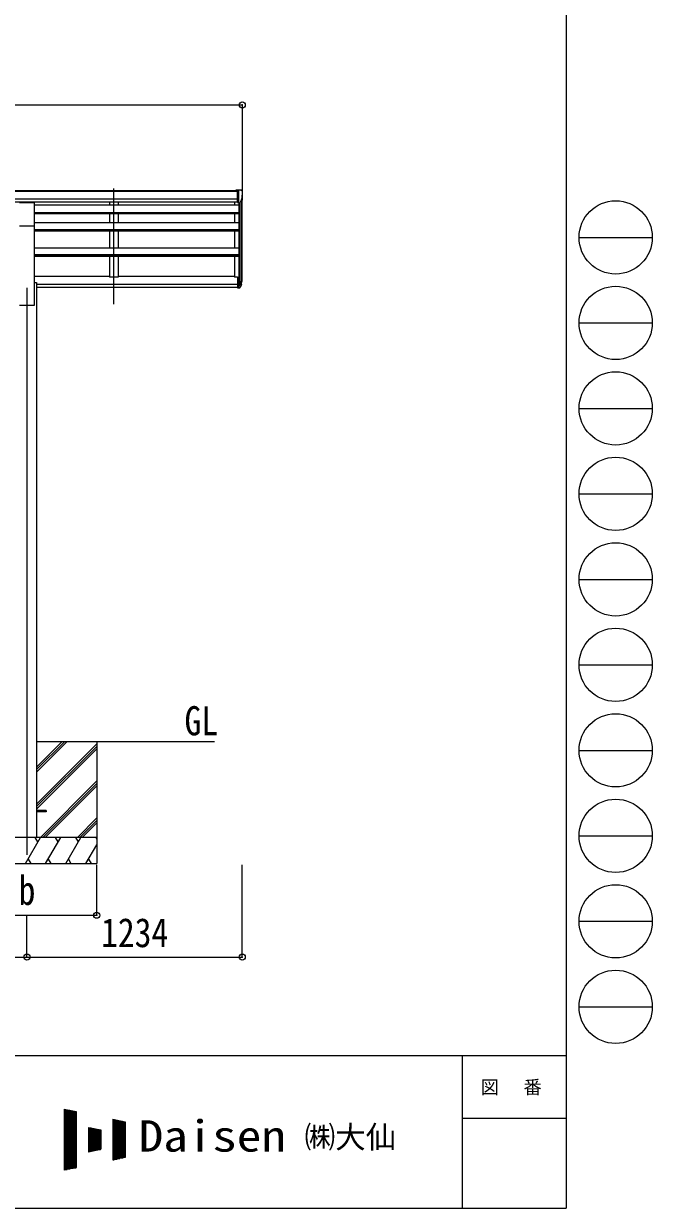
# Model space of a CAD drawing. Units: millimetres at full size; details may follow other scales. Extents: x -9783 to 33754, y -10064 to 6752.
# Drawn here: x 6287 to 9892, y -6828 to -38 of the extents above; entities that cross this region are included whole.
import ezdxf
from ezdxf.enums import TextEntityAlignment as Align

# ---------------------------------------------------------------- set-up
doc = ezdxf.new("R2010")
doc.units = ezdxf.units.MM
doc.header["$LTSCALE"] = 35
doc.header["$PDMODE"] = 32
doc.header["$PDSIZE"] = 35
for name, color, linetype, lineweight in [('0-0_0', 7, 'Continuous', 9), ('0-1_本体', 4, 'Continuous', 9), ('0-2_部品', 7, 'Continuous', 9), ('0-8_PARTS2', 2, 'Continuous', 9), ('0-A_寸法', 6, 'Continuous', 9), ('F-0_240', 7, 'Continuous', 9)]:
    doc.layers.add(name, color=color, linetype=linetype, lineweight=lineweight)
doc.styles.add('ＭＳ ゴシック', font='')
doc.styles.get('ＭＳ ゴシック').set_extended_font_data('MS Gothic')

msp = doc.modelspace()

# ---------------------------------------------------------------- linework, layer by layer
at = {"layer": '0-0_0'}
for p, q in [((6361.2, -4151.95), (7382.2, -4151.95)), ((6361.2, -4327.78), (6537.04, -4151.95)), ((6361.2, -4313.63), (6522.89, -4151.95)), ((6361.2, -4299.49), (6508.75, -4151.95)), ((6361.2, -4511.62), (6706.2, -4166.62)), ((6361.2, -4525.76), (6706.2, -4180.77)), ((6361.2, -4539.91), (6706.2, -4194.91)), ((6706.2, -4151.95), (6706.2, -4851.94)), ((6383.01, -4701.94), (6706.2, -4378.76)), ((6397.15, -4701.94), (6706.2, -4392.9)), ((6411.3, -4701.94), (6706.2, -4407.04)), ((6595.15, -4701.94), (6706.2, -4590.89)), ((6609.29, -4701.94), (6706.2, -4605.03)), ((6623.43, -4701.94), (6706.2, -4619.17)), ((6706.2, -4701.94), (5906.2, -4701.94)), ((6297.36, -4851.94), (6383.96, -4701.94)), ((6368.96, -4727.93), (6353.96, -4701.94)), ((6412.83, -4851.94), (6499.43, -4701.94)), ((6484.43, -4727.93), (6469.43, -4701.94)), ((6528.3, -4851.94), (6614.9, -4701.94)), ((6584.9, -4701.94), (6599.9, -4727.93)), ((6643.77, -4851.94), (6706.2, -4743.81)), ((6700.37, -4701.94), (6706.2, -4712.04)), ((5906.2, -4851.94), (6706.2, -4851.94)), ((6312.36, -4825.96), (6327.36, -4851.94)), ((6427.83, -4825.96), (6442.83, -4851.94)), ((6543.3, -4825.97), (6558.3, -4851.94)), ((6658.77, -4825.97), (6673.77, -4851.94))]:
    msp.add_line(p, q, dxfattribs=at)
at = {"layer": '0-1_本体'}
for p, q in [((1798.7, -993.52), (7503.7, -993.52)), ((1798.7, -998.88), (7513.7, -998.88)), ((1798.7, -1042.39), (7513.7, -1042.4)), ((1798.7, -1060.07), (7513.7, -1060.07)), ((7520.2, -1078.3), (6348.7, -1078.3)), ((6779.2, -1060.07), (6779.2, -1078.71)), ((6829.2, -1060.07), (6829.2, -1078.71)), ((7495.2, -1060.07), (7495.2, -1078.71)), ((7520.2, -1063.9), (7520.2, -1490.5)), ((7526.2, -1064.43), (7526.2, -1534.94)), ((7535.92, -1049.07), (7535.92, -1516.94)), ((7540.2, -1492.67), (7540.2, -1030.27)), ((6348.7, -1120), (7520.2, -1120)), ((6348.7, -1121.69), (7520.2, -1121.69)), ((6348.7, -1126.1), (7520.2, -1126.1)), ((6779.2, -1126.11), (6779.2, -1131.88)), ((6779.2, -1126.11), (6779.2, -1177.08)), ((6829.2, -1126.11), (6829.2, -1131.88)), ((6829.2, -1126.11), (6829.2, -1177.08)), ((7495.2, -1126.1), (7495.2, -1177.08)), ((6348.7, -1177.08), (7520.2, -1177.08)), ((6348.7, -1651.94), (6348.7, -1196.31)), ((6348.7, -1217.74), (7520.2, -1217.74)), ((6348.7, -1219.42), (7520.2, -1219.42)), ((6348.7, -1226.14), (7520.2, -1226.14)), ((6779.2, -1226.14), (6779.2, -1322.81)), ((6829.2, -1226.14), (6829.2, -1322.81)), ((7495.2, -1226.14), (7495.2, -1322.81)), ((6348.7, -1322.81), (7520.2, -1322.81)), ((7520.2, -1362.28), (6348.7, -1362.28)), ((7520.2, -1363.96), (6348.7, -1363.96)), ((7520.2, -1373), (6348.7, -1373)), ((6779.2, -1373), (6779.2, -1491.33)), ((7495.2, -1373), (7495.2, -1491.33)), ((6348.7, -1486.12), (6779.2, -1486.12)), ((6829.2, -1486.12), (7495.2, -1486.12)), ((7513.7, -1491.33), (7495.2, -1491.33)), ((6348.7, -1521.94), (6361.2, -1521.94)), ((6361.2, -1521.94), (6361.2, -4701.94)), ((6361.2, -1530.42), (7513.7, -1530.42)), ((6361.2, -1531.8), (7513.7, -1531.8)), ((6361.2, -1548.98), (7513.7, -1548.98)), ((6263.7, -1651.94), (6348.7, -1651.94))]:
    msp.add_line(p, q, dxfattribs=at)
msp.add_lwpolyline([(6829.2, -1373), (6829.2, -1491.33), (6779.2, -1491.33)], dxfattribs=at)
at = {"layer": '0-2_部品'}
for p, q in [((7513.7, -991.92), (7503.7, -992)), ((7503.7, -993.52), (7503.7, -992)), ((7513.7, -1063.9), (7513.7, -991.92)), ((7532.2, -991.92), (7513.7, -991.92)), ((7520.2, -1064.9), (7520.2, -991.92)), ((7532.2, -991.92), (7534.54, -992.06)), ((7535.3, -992.48), (7539.36, -998.29)), ((7542.2, -1001.29), (7542.2, -1001.92)), ((6263.7, -1062.15), (6348.7, -1062.15)), ((6348.7, -1196.31), (6348.7, -1062.15)), ((7513.7, -1063.9), (7520.2, -1063.9)), ((7520.2, -1064.9), (7525.41, -1064.58)), ((7527.83, -1063.09), (7537.1, -1047.02)), ((6263.7, -1196.31), (6348.7, -1196.31)), ((7513.7, -1490.5), (7513.7, -1551.57)), ((7513.7, -1490.5), (7520.2, -1490.5)), ((7520.2, -1490.5), (7520.2, -1552.39)), ((7513.7, -1528.81), (7520.2, -1528.81)), ((7513.7, -1534.21), (7520.2, -1534.21)), ((7513.7, -1551.57), (7520.2, -1551.57)), ((7520.2, -1535.21), (7525.34, -1535.21)), ((7520.2, -1537.21), (7525.05, -1537.21)), ((7520.2, -1552.39), (7525.05, -1552.39)), ((7526.64, -1534.46), (7536.39, -1516.05)), ((7537.81, -1516.54), (7527.65, -1535.71)), ((7535.23, -1533.4), (7527.65, -1550.89))]:
    msp.add_line(p, q, dxfattribs=at)
at = {"layer": '0-2_部品', "color": 4}
msp.add_line((6416, -4547.45), (6361.2, -4547.45), dxfattribs=at)
msp.add_lwpolyline([(6416, -4547.45), (6416, -4556.45), (6361.2, -4556.45)], dxfattribs=at)
at = {"layer": '0-2_部品'}
for centre, radius, start, end in [((7534.48, -993.06), 1, 35, 86.5), ((7340.2, -1001.92), 202, 347.09739, 0), ((7539.2, -1001.29), 3, 0, 87), ((7525.23, -1061.59), 3, 273.5, 330), ((7452.26, -1490.1), 88.05, 342.78929, 2.77608), ((7451.54, -1494.37), 89.07, 345.58812, 5.50424), ((7525.05, -1534.21), 3, 270, 330), ((7525.05, -1549.39), 3, 270, 330), ((7525.34, -1533.71), 1.5, 270, 330), ((7406.99, -1497.32), 133.22, 344.28698, 356.72013)]:
    msp.add_arc(centre, radius, start, end, dxfattribs=at)
at = {"layer": '0-8_PARTS2'}
for p, q in [((6804.2, -1645.74), (6804.2, -983.21)), ((6306.2, -1551.95), (6306.2, -4801.94))]:
    msp.add_line(p, q, dxfattribs=at)
at = {"layer": '0-A_寸法'}
for p, q in [((1772.2, -503.59), (7540.2, -503.59)), ((7540.2, -503.59), (7540.2, -1049.21)), ((6706.2, -5148.33), (6706.2, -4859.36)), ((7540.2, -5388.31), (7540.2, -4859.36)), ((5906.2, -5148.33), (6706.2, -5148.33)), ((6306.2, -5388.31), (6306.2, -5148.33)), ((3006.2, -5388.31), (6306.2, -5388.31)), ((6306.2, -5388.31), (7540.2, -5388.31))]:
    msp.add_line(p, q, dxfattribs=at)
for p in [(7540.2, -503.59), (6706.2, -5148.33), (6306.2, -5388.31), (7540.2, -5388.31)]:
    msp.add_point(p, dxfattribs=at)
at = {"layer": 'F-0_240', "color": 5}
for p, q in [((9396.97, 6751.9), (9396.97, -6828.1)), ((-9783.03, -5953.1), (9396.97, -5953.1)), ((8801.97, -5953.1), (8801.97, -6828.1)), ((8801.97, -6311.85), (9396.97, -6311.85)), ((-9783.03, -6828.1), (9396.97, -6828.1))]:
    msp.add_line(p, q, dxfattribs=at)
at = {"layer": 'F-0_240', "color": 4}
for p, q in [((9471.77, -1263.1), (9891.77, -1263.1)), ((9471.77, -1753.1), (9891.77, -1753.1)), ((9471.77, -2243.1), (9891.77, -2243.1)), ((9471.77, -2733.1), (9891.77, -2733.1)), ((9471.77, -3223.1), (9891.77, -3223.1)), ((9471.77, -3713.1), (9891.77, -3713.1)), ((9471.77, -4203.1), (9891.77, -4203.1)), ((9471.77, -4693.1), (9891.77, -4693.1)), ((9471.77, -5183.1), (9891.77, -5183.1)), ((9471.77, -5673.1), (9891.77, -5673.1))]:
    msp.add_line(p, q, dxfattribs=at)
at = {"layer": 'F-0_240'}
for p, q in [((6519.04, -6259.47), (6589.04, -6274.05)), ((6519.04, -6259.47), (6519.04, -6609.47)), ((6519.04, -6262.76), (6534.85, -6262.76)), ((6519.04, -6266.26), (6551.65, -6266.26)), ((6519.04, -6269.76), (6568.45, -6269.76)), ((6519.04, -6273.26), (6585.25, -6273.26)), ((6519.04, -6276.76), (6589.04, -6276.76)), ((6519.04, -6280.26), (6589.04, -6280.26)), ((6519.04, -6283.76), (6589.04, -6283.76)), ((6519.04, -6287.26), (6589.04, -6287.26)), ((6519.04, -6290.76), (6589.04, -6290.76)), ((6519.04, -6294.26), (6589.04, -6294.26)), ((6519.04, -6297.76), (6589.04, -6297.76)), ((6519.04, -6301.26), (6589.04, -6301.26)), ((6519.04, -6304.76), (6589.04, -6304.76)), ((6519.04, -6308.26), (6589.04, -6308.26)), ((6519.04, -6311.76), (6589.04, -6311.76)), ((6521.12, -6609.03), (6521.12, -6259.9)), ((6524.62, -6608.3), (6524.62, -6260.63)), ((6528.12, -6607.58), (6528.12, -6261.36)), ((6531.62, -6606.85), (6531.62, -6262.09)), ((6535.12, -6606.12), (6535.12, -6262.81)), ((6538.62, -6605.39), (6538.62, -6263.54)), ((6542.12, -6604.66), (6542.12, -6264.27)), ((6545.62, -6603.93), (6545.62, -6265)), ((6549.12, -6603.2), (6549.12, -6265.73)), ((6552.62, -6602.47), (6552.62, -6266.46)), ((6556.12, -6601.74), (6556.12, -6267.19)), ((6559.62, -6601.01), (6559.62, -6267.92)), ((6563.12, -6600.28), (6563.12, -6268.65)), ((6566.62, -6599.55), (6566.62, -6269.38)), ((6570.12, -6598.83), (6570.12, -6270.11)), ((6573.62, -6598.1), (6573.62, -6270.84)), ((6577.12, -6597.37), (6577.12, -6271.56)), ((6580.62, -6596.64), (6580.62, -6272.29)), ((6584.12, -6595.91), (6584.12, -6273.02)), ((6587.62, -6595.18), (6587.62, -6273.75)), ((6589.04, -6274.05), (6589.04, -6594.88)), ((6519.04, -6315.26), (6589.04, -6315.26)), ((6519.04, -6318.76), (6589.04, -6318.76)), ((6519.04, -6322.26), (6589.04, -6322.26)), ((6519.04, -6325.76), (6589.04, -6325.76)), ((6519.04, -6329.26), (6589.04, -6329.26)), ((6519.04, -6332.76), (6589.04, -6332.76)), ((6519.04, -6336.26), (6589.04, -6336.26)), ((6519.04, -6339.76), (6589.04, -6339.76)), ((6519.04, -6343.26), (6589.04, -6343.26)), ((6519.04, -6346.76), (6589.04, -6346.76)), ((6519.04, -6350.26), (6589.04, -6350.26)), ((6519.04, -6353.76), (6589.04, -6353.76)), ((6519.04, -6357.26), (6589.04, -6357.26)), ((6519.04, -6360.76), (6589.04, -6360.76)), ((6519.04, -6364.26), (6589.04, -6364.26)), ((6519.04, -6367.76), (6589.04, -6367.76)), ((6519.04, -6371.26), (6589.04, -6371.26)), ((6519.04, -6374.76), (6589.04, -6374.76)), ((6519.04, -6378.26), (6589.04, -6378.26)), ((6519.04, -6381.76), (6589.04, -6381.76)), ((6659.04, -6364.47), (6729.04, -6379.05)), ((6659.04, -6364.47), (6659.04, -6504.47)), ((6659.04, -6367.76), (6674.85, -6367.76)), ((6659.04, -6371.26), (6691.65, -6371.26)), ((6659.04, -6374.76), (6708.45, -6374.76)), ((6659.04, -6378.26), (6725.25, -6378.26)), ((6659.04, -6381.76), (6729.04, -6381.76)), ((6661.12, -6504.03), (6661.12, -6364.9)), ((6664.62, -6503.3), (6664.62, -6365.63)), ((6668.12, -6502.58), (6668.12, -6366.36)), ((6671.62, -6501.85), (6671.62, -6367.09)), ((6675.12, -6501.12), (6675.12, -6367.81)), ((6678.62, -6500.39), (6678.62, -6368.54)), ((6682.12, -6499.66), (6682.12, -6369.27)), ((6685.62, -6498.93), (6685.62, -6370)), ((6689.12, -6498.2), (6689.12, -6370.73)), ((6692.62, -6497.47), (6692.62, -6371.46)), ((6696.12, -6496.74), (6696.12, -6372.19)), ((6699.62, -6496.01), (6699.62, -6372.92)), ((6703.12, -6495.28), (6703.12, -6373.65)), ((6706.62, -6494.55), (6706.62, -6374.38)), ((6710.12, -6493.83), (6710.12, -6375.11)), ((6713.62, -6493.1), (6713.62, -6375.84)), ((6717.12, -6492.37), (6717.12, -6376.56)), ((6720.62, -6491.64), (6720.62, -6377.29)), ((6724.12, -6490.91), (6724.12, -6378.02)), ((6727.62, -6490.18), (6727.62, -6378.75)), ((6729.04, -6379.05), (6729.04, -6489.88)), ((6799.04, -6317.8), (6869.04, -6332.38)), ((6799.04, -6317.8), (6799.04, -6551.13)), ((6799.04, -6318.76), (6803.65, -6318.76)), ((6799.04, -6322.26), (6820.45, -6322.26)), ((6799.04, -6325.76), (6837.25, -6325.76)), ((6799.04, -6329.26), (6854.05, -6329.26)), ((6799.04, -6332.76), (6869.04, -6332.76)), ((6799.04, -6336.26), (6869.04, -6336.26)), ((6799.04, -6339.76), (6869.04, -6339.76)), ((6799.04, -6343.26), (6869.04, -6343.26)), ((6799.04, -6346.76), (6869.04, -6346.76)), ((6799.04, -6350.26), (6869.04, -6350.26)), ((6799.04, -6353.76), (6869.04, -6353.76)), ((6799.04, -6357.26), (6869.04, -6357.26)), ((6799.04, -6360.76), (6869.04, -6360.76)), ((6799.04, -6364.26), (6869.04, -6364.26)), ((6799.04, -6367.76), (6869.04, -6367.76)), ((6799.04, -6371.26), (6869.04, -6371.26)), ((6799.04, -6374.76), (6869.04, -6374.76)), ((6799.04, -6378.26), (6869.04, -6378.26)), ((6799.04, -6381.76), (6869.04, -6381.76)), ((6801.12, -6550.7), (6801.12, -6318.23)), ((6804.62, -6549.97), (6804.62, -6318.96)), ((6808.12, -6549.24), (6808.12, -6319.69)), ((6811.62, -6548.51), (6811.62, -6320.42)), ((6815.12, -6547.78), (6815.12, -6321.15)), ((6818.62, -6547.05), (6818.62, -6321.88)), ((6822.12, -6546.33), (6822.12, -6322.61)), ((6825.62, -6545.6), (6825.62, -6323.34)), ((6829.12, -6544.87), (6829.12, -6324.06)), ((6832.62, -6544.14), (6832.62, -6324.79)), ((6836.12, -6543.41), (6836.12, -6325.52)), ((6839.62, -6542.68), (6839.62, -6326.25)), ((6843.12, -6541.95), (6843.12, -6326.98)), ((6846.62, -6541.22), (6846.62, -6327.71)), ((6850.12, -6540.49), (6850.12, -6328.44)), ((6853.62, -6539.76), (6853.62, -6329.17)), ((6857.12, -6539.03), (6857.12, -6329.9)), ((6860.62, -6538.3), (6860.62, -6330.63)), ((6864.12, -6537.58), (6864.12, -6331.36)), ((6867.62, -6536.85), (6867.62, -6332.09)), ((6869.04, -6332.38), (6869.04, -6536.55)), ((6519.04, -6385.26), (6589.04, -6385.26)), ((6519.04, -6388.76), (6589.04, -6388.76)), ((6519.04, -6392.26), (6589.04, -6392.26)), ((6519.04, -6395.76), (6589.04, -6395.76)), ((6519.04, -6399.26), (6589.04, -6399.26)), ((6519.04, -6402.76), (6589.04, -6402.76)), ((6519.04, -6406.26), (6589.04, -6406.26)), ((6519.04, -6409.76), (6589.04, -6409.76)), ((6519.04, -6413.26), (6589.04, -6413.26)), ((6519.04, -6416.76), (6589.04, -6416.76)), ((6519.04, -6420.26), (6589.04, -6420.26)), ((6519.04, -6423.76), (6589.04, -6423.76)), ((6519.04, -6427.26), (6589.04, -6427.26)), ((6519.04, -6430.76), (6589.04, -6430.76)), ((6519.04, -6434.26), (6589.04, -6434.26)), ((6519.04, -6437.76), (6589.04, -6437.76)), ((6519.04, -6441.26), (6589.04, -6441.26)), ((6519.04, -6444.76), (6589.04, -6444.76)), ((6519.04, -6448.26), (6589.04, -6448.26)), ((6659.04, -6385.26), (6729.04, -6385.26)), ((6659.04, -6388.76), (6729.04, -6388.76)), ((6659.04, -6392.26), (6729.04, -6392.26)), ((6659.04, -6395.76), (6729.04, -6395.76)), ((6659.04, -6399.26), (6729.04, -6399.26)), ((6659.04, -6402.76), (6729.04, -6402.76)), ((6659.04, -6406.26), (6729.04, -6406.26)), ((6659.04, -6409.76), (6729.04, -6409.76)), ((6659.04, -6413.26), (6729.04, -6413.26)), ((6659.04, -6416.76), (6729.04, -6416.76)), ((6659.04, -6420.26), (6729.04, -6420.26)), ((6659.04, -6423.76), (6729.04, -6423.76)), ((6659.04, -6427.26), (6729.04, -6427.26)), ((6659.04, -6430.76), (6729.04, -6430.76)), ((6659.04, -6434.26), (6729.04, -6434.26)), ((6659.04, -6437.76), (6729.04, -6437.76)), ((6659.04, -6441.26), (6729.04, -6441.26)), ((6659.04, -6444.76), (6729.04, -6444.76)), ((6659.04, -6448.26), (6729.04, -6448.26)), ((6799.04, -6385.26), (6869.04, -6385.26)), ((6799.04, -6388.76), (6869.04, -6388.76)), ((6799.04, -6392.26), (6869.04, -6392.26)), ((6799.04, -6395.76), (6869.04, -6395.76)), ((6799.04, -6399.26), (6869.04, -6399.26)), ((6799.04, -6402.76), (6869.04, -6402.76)), ((6799.04, -6406.26), (6869.04, -6406.26)), ((6799.04, -6409.76), (6869.04, -6409.76)), ((6799.04, -6413.26), (6869.04, -6413.26)), ((6799.04, -6416.76), (6869.04, -6416.76)), ((6799.04, -6420.26), (6869.04, -6420.26)), ((6799.04, -6423.76), (6869.04, -6423.76)), ((6799.04, -6427.26), (6869.04, -6427.26)), ((6799.04, -6430.76), (6869.04, -6430.76)), ((6799.04, -6434.26), (6869.04, -6434.26)), ((6799.04, -6437.76), (6869.04, -6437.76)), ((6799.04, -6441.26), (6869.04, -6441.26)), ((6799.04, -6444.76), (6869.04, -6444.76)), ((6799.04, -6448.26), (6869.04, -6448.26)), ((6519.04, -6451.76), (6589.04, -6451.76)), ((6519.04, -6455.26), (6589.04, -6455.26)), ((6519.04, -6458.76), (6589.04, -6458.76)), ((6519.04, -6462.26), (6589.04, -6462.26)), ((6519.04, -6465.76), (6589.04, -6465.76)), ((6519.04, -6469.26), (6589.04, -6469.26)), ((6519.04, -6472.76), (6589.04, -6472.76)), ((6519.04, -6476.26), (6589.04, -6476.26)), ((6519.04, -6479.76), (6589.04, -6479.76)), ((6519.04, -6483.26), (6589.04, -6483.26)), ((6519.04, -6486.76), (6589.04, -6486.76)), ((6519.04, -6490.26), (6589.04, -6490.26)), ((6519.04, -6493.76), (6589.04, -6493.76)), ((6519.04, -6497.26), (6589.04, -6497.26)), ((6519.04, -6500.76), (6589.04, -6500.76)), ((6519.04, -6504.26), (6589.04, -6504.26)), ((6519.04, -6507.76), (6589.04, -6507.76)), ((6519.04, -6511.26), (6589.04, -6511.26)), ((6519.04, -6514.76), (6589.04, -6514.76)), ((6519.04, -6518.26), (6589.04, -6518.26)), ((6659.04, -6451.76), (6729.04, -6451.76)), ((6659.04, -6455.26), (6729.04, -6455.26)), ((6659.04, -6458.76), (6729.04, -6458.76)), ((6659.04, -6462.26), (6729.04, -6462.26)), ((6659.04, -6465.76), (6729.04, -6465.76)), ((6659.04, -6469.26), (6729.04, -6469.26)), ((6659.04, -6472.76), (6729.04, -6472.76)), ((6659.04, -6476.26), (6729.04, -6476.26)), ((6659.04, -6479.76), (6729.04, -6479.76)), ((6659.04, -6483.26), (6729.04, -6483.26)), ((6659.04, -6486.76), (6729.04, -6486.76)), ((6659.04, -6504.47), (6729.04, -6489.88)), ((6659.04, -6490.26), (6727.23, -6490.26)), ((6659.04, -6493.76), (6710.43, -6493.76)), ((6659.04, -6497.26), (6693.63, -6497.26)), ((6659.04, -6500.76), (6676.83, -6500.76)), ((6659.04, -6504.26), (6660.03, -6504.26)), ((6799.04, -6451.76), (6869.04, -6451.76)), ((6799.04, -6455.26), (6869.04, -6455.26)), ((6799.04, -6458.76), (6869.04, -6458.76)), ((6799.04, -6462.26), (6869.04, -6462.26)), ((6799.04, -6465.76), (6869.04, -6465.76)), ((6799.04, -6469.26), (6869.04, -6469.26)), ((6799.04, -6472.76), (6869.04, -6472.76)), ((6799.04, -6476.26), (6869.04, -6476.26)), ((6799.04, -6479.76), (6869.04, -6479.76)), ((6799.04, -6483.26), (6869.04, -6483.26)), ((6799.04, -6486.76), (6869.04, -6486.76)), ((6799.04, -6490.26), (6869.04, -6490.26)), ((6799.04, -6493.76), (6869.04, -6493.76)), ((6799.04, -6497.26), (6869.04, -6497.26)), ((6799.04, -6500.76), (6869.04, -6500.76)), ((6799.04, -6504.26), (6869.04, -6504.26)), ((6799.04, -6507.76), (6869.04, -6507.76)), ((6799.04, -6511.26), (6869.04, -6511.26)), ((6799.04, -6514.76), (6869.04, -6514.76)), ((6799.04, -6518.26), (6869.04, -6518.26)), ((6519.04, -6521.76), (6589.04, -6521.76)), ((6519.04, -6525.26), (6589.04, -6525.26)), ((6519.04, -6528.76), (6589.04, -6528.76)), ((6519.04, -6532.26), (6589.04, -6532.26)), ((6519.04, -6535.76), (6589.04, -6535.76)), ((6519.04, -6539.26), (6589.04, -6539.26)), ((6519.04, -6542.76), (6589.04, -6542.76)), ((6519.04, -6546.26), (6589.04, -6546.26)), ((6519.04, -6549.76), (6589.04, -6549.76)), ((6519.04, -6553.26), (6589.04, -6553.26)), ((6519.04, -6556.76), (6589.04, -6556.76)), ((6519.04, -6560.26), (6589.04, -6560.26)), ((6519.04, -6563.76), (6589.04, -6563.76)), ((6519.04, -6567.26), (6589.04, -6567.26)), ((6519.04, -6570.76), (6589.04, -6570.76)), ((6519.04, -6574.26), (6589.04, -6574.26)), ((6519.04, -6577.76), (6589.04, -6577.76)), ((6519.04, -6581.26), (6589.04, -6581.26)), ((6519.04, -6584.76), (6589.04, -6584.76)), ((6799.04, -6521.76), (6869.04, -6521.76)), ((6799.04, -6525.26), (6869.04, -6525.26)), ((6799.04, -6528.76), (6869.04, -6528.76)), ((6799.04, -6532.26), (6869.04, -6532.26)), ((6799.04, -6535.76), (6869.04, -6535.76)), ((6869.04, -6536.55), (6799.04, -6551.13)), ((6799.04, -6539.26), (6856.03, -6539.26)), ((6799.04, -6542.76), (6839.23, -6542.76)), ((6799.04, -6546.26), (6822.43, -6546.26)), ((6799.04, -6549.76), (6805.63, -6549.76)), ((6519.04, -6588.26), (6589.04, -6588.26)), ((6519.04, -6591.76), (6589.04, -6591.76)), ((6589.04, -6594.88), (6519.04, -6609.47)), ((6519.04, -6595.26), (6587.23, -6595.26)), ((6519.04, -6598.76), (6570.43, -6598.76)), ((6519.04, -6602.26), (6553.63, -6602.26)), ((6519.04, -6605.76), (6536.83, -6605.76)), ((6519.04, -6609.26), (6520.03, -6609.26))]:
    msp.add_line(p, q, dxfattribs=at)
at = {"layer": 'F-0_240', "color": 4}
for centre in [(9681.77, -1263.1), (9681.77, -1753.1), (9681.77, -2243.1), (9681.77, -2733.1), (9681.77, -3223.1), (9681.77, -3713.1), (9681.77, -4203.1), (9681.77, -4693.1), (9681.77, -5183.1), (9681.77, -5673.1)]:
    msp.add_circle(centre, 210, dxfattribs=at)

# ---------------------------------------------------------------- texts
at = {"layer": '0-0_0', "style": 'ＭＳ ゴシック', "width": 0.85}
msp.add_text('GL', height=166.8, dxfattribs=at).set_placement((7209.42, -4166.88), align=Align.BOTTOM_LEFT)
at = {"layer": '0-A_寸法', "color": 7, "style": 'ＭＳ ゴシック', "width": 0.85}
for s, p in [('b', (6258.08, -5138.83)), ('1234', (6730.7, -5381.31))]:
    msp.add_text(s, height=166.8, dxfattribs=at).set_placement(p, align=Align.BOTTOM_LEFT)
at = {"layer": 'F-0_240', "style": 'ＭＳ ゴシック', "width": 1.15}
msp.add_text('Daisen', height=179.6, dxfattribs=at).set_placement((6947.05, -6556.97), align=Align.BOTTOM_LEFT)
at = {"layer": 'F-0_240', "style": 'ＭＳ ゴシック'}
msp.add_text('㈱大仙\u3000', height=128.3, dxfattribs=at).set_placement((7898.35, -6521.97), align=Align.BOTTOM_LEFT)
at = {"layer": 'F-0_240', "insert": (8906.97, -6180.6), "char_height": 76.98, "attachment_point": 7, "style": 'ＭＳ ゴシック'}
msp.add_mtext('\\T1.17;図\u3000番', dxfattribs=at)

doc.saveas('drawing.dxf')
